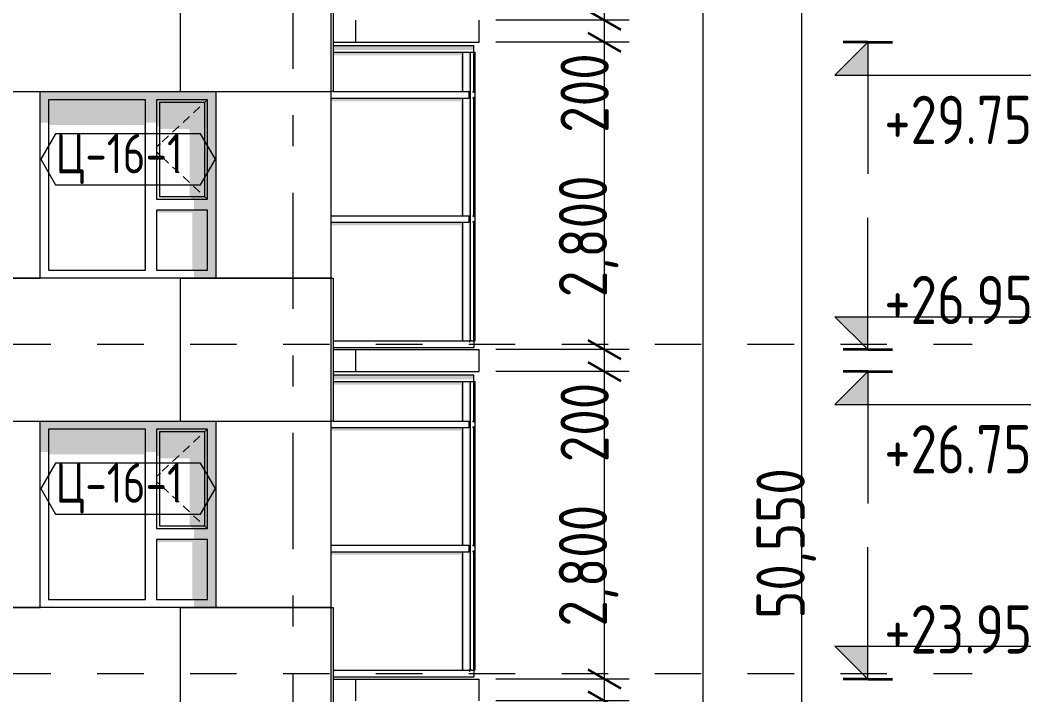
# Model space of a CAD drawing. Header units: millimetres. Extents: x 18162 to 7085488, y 72188 to 247925.
# Drawn here: x 4837456 to 4846666, y 106643 to 112787 of the extents above; entities that cross this region are included whole.
import ezdxf
from ezdxf.enums import TextEntityAlignment as Align

# ---------------------------------------------------------------- set-up
doc = ezdxf.new("R2010")
doc.units = ezdxf.units.MM
doc.header["$MEASUREMENT"] = 0
doc.linetypes.add('Dashed', pattern=[423.333333, 211.666667, -211.666667])
doc.linetypes.add('Double Dashed', pattern=[1093.611073, 529.166651, -211.666656, 141.111112, -211.666656])
for name, color, linetype in [('Archicad Windows', 7, 'Continuous'), ('Finish - Wall', 7, 'Continuous'), ('Structural - Bearing', 7, 'Continuous'), ('Structural - Grid', 7, 'Continuous')]:
    doc.layers.add(name, color=color, linetype=linetype)
doc.styles.add('GENERATED_STYLE_3', font='', dxfattribs={"width": 0.8})
doc.styles.get('GENERATED_STYLE_3').set_extended_font_data('ISOCPEUR MON')
doc.dimstyles.new('GENERATED_STYLE__15', dxfattribs={"dimtxt": 440.00001, "dimasz": 228, "dimexe": 0.18, "dimexo": 150, "dimgap": 0, "dimtad": 1, "dimdec": 0, "dimzin": 0, "dimdsep": 46, "dimtxsty": 'GENERATED_STYLE_3', "dimblk": 'ARROWHEAD_2', "dimblk1": 'ARROWHEAD_2', "dimblk2": 'ARROWHEAD_2', "dimcen": 0.09, "dimclrd": 13, "dimclre": 13, "dimclrt": 13, "dimadec": 0, "dimazin": 0, "dimtfac": 1, "dimtdec": 4, "dimtmove": 0, "dimatfit": 3, "dimfxl": 1, "dimtolj": 1, "dimtzin": 0, "dimarcsym": 0})

# ---------------------------------------------------------------- blocks, each defined once
blk = doc.blocks.new('*X1810', base_point=(4860813, 82836.7))
at = {"layer": 'Structural - Bearing', "color": 8, "linetype": 'Continuous', "lineweight": 13}
for p, q in [((4837313, 106736.7), (4837313, 104436.7)), ((4838913, 106736.7), (4838913, 106136.7)), ((4834113, 106586.7), (4834113, 106556.7)), ((4835713, 106586.7), (4835713, 106556.7)), ((4837009, 106136.7), (4837313, 106136.7)), ((4837313, 106136.7), (4837639.5, 106136.7)), ((4839239.5, 106136.7), (4840013, 106136.7)), ((4840013, 106136.7), (4840289.5, 106136.7)), ((4837313, 104436.7), (4837009, 104436.7)), ((4837009, 104436.7), (4837313, 104436.7)), ((4837313, 104436.7), (4837639.5, 104436.7)), ((4837313, 104436.7), (4837313, 103836.7)), ((4837639.5, 104436.7), (4837313, 104436.7)), ((4838913, 104436.7), (4840013, 104436.7)), ((4838913, 104436.7), (4838913, 103836.7)), ((4840013, 104436.7), (4839239.5, 104436.7)), ((4840289.5, 104436.7), (4840013, 104436.7)), ((4840013, 104436.7), (4840289.5, 104436.7)), ((4834113, 103806.7), (4834113, 103786.7)), ((4835713, 103806.7), (4835713, 103786.7)), ((4837313, 103836.7), (4837313, 103736.7)), ((4838913, 103836.7), (4838913, 103736.7))]:
    blk.add_line(p, q, dxfattribs=at)
blk = doc.blocks.new('*X1819', base_point=(4860813, 82836.7))
at = {"layer": 'Structural - Bearing', "color": 8, "linetype": 'Continuous', "lineweight": 13}
for p, q in [((4837313, 109736.7), (4837313, 107436.7)), ((4838913, 109736.7), (4838913, 109136.7)), ((4834113, 109586.7), (4834113, 109556.7)), ((4835713, 109586.7), (4835713, 109556.7)), ((4837009, 109136.7), (4837313, 109136.7)), ((4837313, 109136.7), (4837639.5, 109136.7)), ((4839239.5, 109136.7), (4840013, 109136.7)), ((4840013, 109136.7), (4840289.5, 109136.7)), ((4837313, 107436.7), (4837009, 107436.7)), ((4837009, 107436.7), (4837313, 107436.7)), ((4837313, 107436.7), (4837639.5, 107436.7)), ((4837313, 107436.7), (4837313, 106836.7)), ((4837639.5, 107436.7), (4837313, 107436.7)), ((4838913, 107436.7), (4840013, 107436.7)), ((4838913, 107436.7), (4838913, 106836.7)), ((4840013, 107436.7), (4839239.5, 107436.7)), ((4840289.5, 107436.7), (4840013, 107436.7)), ((4840013, 107436.7), (4840289.5, 107436.7)), ((4837313, 106836.7), (4837313, 106736.7)), ((4838913, 106836.7), (4838913, 106736.7)), ((4834113, 106806.7), (4834113, 106786.7)), ((4835713, 106806.7), (4835713, 106786.7))]:
    blk.add_line(p, q, dxfattribs=at)
blk = doc.blocks.new('*X1821', base_point=(4860813, 82836.7))
at = {"layer": 'Structural - Bearing', "color": 7, "linetype": 'Continuous', "lineweight": 9}
blk.add_line((4840513, 106786.7), (4840513, 106586.7), dxfattribs=at)
blk = doc.blocks.new('*X1866', base_point=(4860813, 82836.7))
at = {"layer": 'Structural - Bearing', "color": 8, "linetype": 'Continuous', "lineweight": 13}
for p, q in [((4837313, 112736.7), (4837313, 110436.7)), ((4838913, 112736.7), (4838913, 112136.7)), ((4834113, 112586.7), (4834113, 112556.7)), ((4835713, 112586.7), (4835713, 112556.7)), ((4837009, 112136.7), (4837313, 112136.7)), ((4837313, 112136.7), (4837639.5, 112136.7)), ((4839239.5, 112136.7), (4840013, 112136.7)), ((4840013, 112136.7), (4840289.5, 112136.7)), ((4837313, 110436.7), (4837009, 110436.7)), ((4837009, 110436.7), (4837313, 110436.7)), ((4837313, 110436.7), (4837639.5, 110436.7)), ((4837313, 110436.7), (4837313, 109836.7)), ((4837639.5, 110436.7), (4837313, 110436.7)), ((4838913, 110436.7), (4840013, 110436.7)), ((4838913, 110436.7), (4838913, 109836.7)), ((4840013, 110436.7), (4839239.5, 110436.7)), ((4840289.5, 110436.7), (4840013, 110436.7)), ((4840013, 110436.7), (4840289.5, 110436.7)), ((4834113, 109806.7), (4834113, 109786.7)), ((4835713, 109806.7), (4835713, 109786.7)), ((4837313, 109836.7), (4837313, 109736.7)), ((4838913, 109836.7), (4838913, 109736.7))]:
    blk.add_line(p, q, dxfattribs=at)
blk = doc.blocks.new('*X1868', base_point=(4860813, 82836.7))
at = {"layer": 'Structural - Bearing', "color": 7, "linetype": 'Continuous', "lineweight": 9}
blk.add_line((4840513, 109786.7), (4840513, 109586.7), dxfattribs=at)
blk = doc.blocks.new('*X1876', base_point=(4860813, 82836.7))
at = {"layer": 'Structural - Bearing', "color": 8, "linetype": 'Continuous', "lineweight": 13}
for p, q in [((4837313, 115736.7), (4837313, 113436.7)), ((4838913, 115736.7), (4838913, 115136.7)), ((4834113, 115586.7), (4834113, 115556.7)), ((4835713, 115586.7), (4835713, 115556.7)), ((4837009, 115136.7), (4837313, 115136.7)), ((4837313, 115136.7), (4837639.5, 115136.7)), ((4839239.5, 115136.7), (4840013, 115136.7)), ((4840013, 115136.7), (4840289.5, 115136.7)), ((4837313, 113436.7), (4837009, 113436.7)), ((4837009, 113436.7), (4837313, 113436.7)), ((4837313, 113436.7), (4837639.5, 113436.7)), ((4837313, 113436.7), (4837313, 112836.7)), ((4837639.5, 113436.7), (4837313, 113436.7)), ((4838913, 113436.7), (4840013, 113436.7)), ((4838913, 113436.7), (4838913, 112836.7)), ((4840013, 113436.7), (4839239.5, 113436.7)), ((4840289.5, 113436.7), (4840013, 113436.7)), ((4840013, 113436.7), (4840289.5, 113436.7)), ((4837313, 112836.7), (4837313, 112736.7)), ((4838913, 112836.7), (4838913, 112736.7)), ((4834113, 112806.7), (4834113, 112786.7)), ((4835713, 112806.7), (4835713, 112786.7))]:
    blk.add_line(p, q, dxfattribs=at)
blk = doc.blocks.new('*X1879', base_point=(4860813, 82836.7))
at = {"layer": 'Structural - Bearing', "color": 7, "linetype": 'Continuous', "lineweight": 9}
blk.add_line((4840513, 112786.7), (4840513, 112586.7), dxfattribs=at)
blk = doc.blocks.new('*X1881', base_point=(4860813, 82836.7))
at = {"layer": 'Structural - Bearing', "color": 7, "linetype": 'Continuous', "lineweight": 9}
blk.add_line((4840309.5, 112136.7), (4840289.5, 112136.7), dxfattribs=at)
blk = doc.blocks.new('*X1991', base_point=(4860813, 82836.7))
at = {"layer": 'Structural - Bearing', "color": 7, "linetype": 'Continuous', "lineweight": 9}
blk.add_line((4840309.5, 109136.7), (4840289.5, 109136.7), dxfattribs=at)
blk = doc.blocks.new('*D2068', base_point=(4860813, 82836.7))
at = {"color": 12, "linetype": 'Continuous', "lineweight": 35}
for p, q in [((4842630.2, 106673.3), (4842930.2, 106500.1)), ((4842630.2, 103873.3), (4842930.2, 103700.1))]:
    blk.add_line(p, q, dxfattribs=at)
at = {"color": 13, "linetype": 'Continuous', "lineweight": 13}
for p, q in [((4843005.2, 106586.7), (4841789.5, 106586.7)), ((4842780.2, 103786.7), (4842780.2, 106586.7)), ((4843005.2, 103786.7), (4841789.5, 103786.7))]:
    blk.add_line(p, q, dxfattribs=at)
at = {"color": 13, "lineweight": 13, "char_height": 440, "attachment_point": 7, "rotation": 90, "style": 'GENERATED_STYLE_3'}
for s, insert in [('\\A1;{\\pql;\\fISOCPEUR MON|b0|i0|c0|p0;\\W0.800000;200}', (4842819.9, 105762.3)), ('\\A1;{\\pql;\\fISOCPEUR MON|b0|i0|c0|p0;\\W0.800000;2,800}', (4842907.8, 104264.5))]:
    blk.add_mtext(s, dxfattribs=dict(at, insert=insert))
blk = doc.blocks.new('ARROWHEAD_2')
at = {"color": 0, "linetype": 'Continuous', "lineweight": 0}
for p, q in [((-0.378, -0.655), (0.378, 0.655)), ((0, 0), (-1, 0))]:
    blk.add_line(p, q, dxfattribs=at)
blk = doc.blocks.new('*D2069', base_point=(4860813, 82836.7))
at = {"color": 12, "linetype": 'Continuous', "lineweight": 35}
for p, q in [((4842630.2, 106873.3), (4842930.2, 106700.1)), ((4842630.2, 106673.3), (4842930.2, 106500.1))]:
    blk.add_line(p, q, dxfattribs=at)
at = {"color": 13, "linetype": 'Continuous', "lineweight": 13}
for p, q in [((4843005.2, 106786.7), (4841789.5, 106786.7)), ((4842780.2, 106586.7), (4842780.2, 106786.7)), ((4843005.2, 106586.7), (4841789.5, 106586.7))]:
    blk.add_line(p, q, dxfattribs=at)
blk = doc.blocks.new('*D2070', base_point=(4860813, 82836.7))
at = {"color": 12, "linetype": 'Continuous', "lineweight": 35}
for p, q in [((4842630.2, 109673.3), (4842930.2, 109500.1)), ((4842630.2, 106873.3), (4842930.2, 106700.1))]:
    blk.add_line(p, q, dxfattribs=at)
at = {"color": 13, "linetype": 'Continuous', "lineweight": 13}
for p, q in [((4843005.2, 109586.7), (4841789.5, 109586.7)), ((4842780.2, 106786.7), (4842780.2, 109586.7)), ((4843005.2, 106786.7), (4841789.5, 106786.7))]:
    blk.add_line(p, q, dxfattribs=at)
at = {"color": 13, "lineweight": 13, "char_height": 440, "attachment_point": 7, "rotation": 90, "style": 'GENERATED_STYLE_3'}
for s, insert in [('\\A1;{\\pql;\\fISOCPEUR MON|b0|i0|c0|p0;\\W0.800000;200}', (4842819.9, 108762.3)), ('\\A1;{\\pql;\\fISOCPEUR MON|b0|i0|c0|p0;\\W0.800000;2,800}', (4842907.8, 107264.5))]:
    blk.add_mtext(s, dxfattribs=dict(at, insert=insert))
blk = doc.blocks.new('*D2071', base_point=(4860813, 82836.7))
at = {"color": 13, "linetype": 'Continuous', "lineweight": 13}
for p, q in [((4843005.2, 109786.7), (4841789.5, 109786.7)), ((4842780.2, 109586.7), (4842780.2, 109786.7)), ((4843005.2, 109586.7), (4841789.5, 109586.7))]:
    blk.add_line(p, q, dxfattribs=at)
at = {"color": 12, "linetype": 'Continuous', "lineweight": 35}
for p, q in [((4842630.2, 109873.3), (4842930.2, 109700.1)), ((4842630.2, 109673.3), (4842930.2, 109500.1))]:
    blk.add_line(p, q, dxfattribs=at)
blk = doc.blocks.new('*D2072', base_point=(4860813, 82836.7))
at = {"color": 12, "linetype": 'Continuous', "lineweight": 35}
for p, q in [((4842630.2, 112673.3), (4842930.2, 112500.1)), ((4842630.2, 109873.3), (4842930.2, 109700.1))]:
    blk.add_line(p, q, dxfattribs=at)
at = {"color": 13, "linetype": 'Continuous', "lineweight": 13}
for p, q in [((4843005.2, 112586.7), (4841789.5, 112586.7)), ((4842780.2, 109786.7), (4842780.2, 112586.7)), ((4843005.2, 109786.7), (4841789.5, 109786.7))]:
    blk.add_line(p, q, dxfattribs=at)
at = {"color": 13, "lineweight": 13, "char_height": 440, "attachment_point": 7, "rotation": 90, "style": 'GENERATED_STYLE_3'}
for s, insert in [('\\A1;{\\pql;\\fISOCPEUR MON|b0|i0|c0|p0;\\W0.800000;200}', (4842819.9, 111762.3)), ('\\A1;{\\pql;\\fISOCPEUR MON|b0|i0|c0|p0;\\W0.800000;2,800}', (4842907.8, 110264.5))]:
    blk.add_mtext(s, dxfattribs=dict(at, insert=insert))
blk = doc.blocks.new('*D2073', base_point=(4860813, 82836.7))
at = {"color": 12, "linetype": 'Continuous', "lineweight": 35}
for p, q in [((4842630.2, 112873.3), (4842930.2, 112700.1)), ((4842630.2, 112673.3), (4842930.2, 112500.1))]:
    blk.add_line(p, q, dxfattribs=at)
at = {"color": 13, "linetype": 'Continuous', "lineweight": 13}
for p, q in [((4843005.2, 112786.7), (4841789.5, 112786.7)), ((4842780.2, 112586.7), (4842780.2, 112786.7)), ((4843005.2, 112586.7), (4841789.5, 112586.7))]:
    blk.add_line(p, q, dxfattribs=at)
blk = doc.blocks.new('*D2074', base_point=(4860813, 82836.7))
at = {"color": 13, "linetype": 'Continuous', "lineweight": 13}
for p, q in [((4843005.2, 115586.7), (4841789.5, 115586.7)), ((4842780.2, 112786.7), (4842780.2, 115586.7)), ((4843005.2, 112786.7), (4841789.5, 112786.7))]:
    blk.add_line(p, q, dxfattribs=at)
at = {"color": 12, "linetype": 'Continuous', "lineweight": 35}
for p, q in [((4842630.2, 115673.3), (4842930.2, 115500.1)), ((4842630.2, 112873.3), (4842930.2, 112700.1))]:
    blk.add_line(p, q, dxfattribs=at)
at = {"color": 13, "lineweight": 13, "char_height": 440, "attachment_point": 7, "rotation": 90, "style": 'GENERATED_STYLE_3'}
for s, insert in [('\\A1;{\\pql;\\fISOCPEUR MON|b0|i0|c0|p0;\\W0.800000;200}', (4842819.9, 114762.3)), ('\\A1;{\\pql;\\fISOCPEUR MON|b0|i0|c0|p0;\\W0.800000;2,800}', (4842907.8, 113264.5))]:
    blk.add_mtext(s, dxfattribs=dict(at, insert=insert))
blk = doc.blocks.new('*D2088', base_point=(4860813, 82836.7))
at = {"color": 12, "linetype": 'Continuous', "lineweight": 35}
for p, q in [((4843530.5, 121673.3), (4843830.5, 121500.1)), ((4843530.5, 88873.3), (4843830.5, 88700.1))]:
    blk.add_line(p, q, dxfattribs=at)
at = {"color": 13, "linetype": 'Continuous', "lineweight": 13}
for p, q in [((4843905.5, 121586.7), (4840559.9, 121586.7)), ((4843680.5, 88786.7), (4843680.5, 121586.7)), ((4843905.5, 88786.7), (4840640.2, 88786.7)), ((4843680.5, 88586.7), (4843680.5, 88786.7))]:
    blk.add_line(p, q, dxfattribs=at)
at = {"color": 13, "lineweight": 13, "char_height": 440, "attachment_point": 7, "rotation": 90, "style": 'GENERATED_STYLE_3'}
for s, insert in [('\\A1;{\\pql;\\fISOCPEUR MON|b0|i0|c0|p0;\\W0.800000;200}', (4843720.2, 120762.3)), ('\\A1;{\\pql;\\fISOCPEUR MON|b0|i0|c0|p0;\\W0.800000;32,800}', (4843808, 104141.6))]:
    blk.add_mtext(s, dxfattribs=dict(at, insert=insert))
blk = doc.blocks.new('*D2093', base_point=(4860813, 82836.7))
at = {"color": 13, "linetype": 'Continuous', "lineweight": 13}
for p, q in [((4844580.9, 82736.7), (4844580.9, 133286.7)), ((4844805.9, 82736.7), (4840439.5, 82736.7)), ((4844580.9, 82536.7), (4844580.9, 82736.7)), ((4844805.9, 82536.7), (4844355.9, 82536.7)), ((4844580.9, 82390), (4844580.9, 82536.7))]:
    blk.add_line(p, q, dxfattribs=at)
at = {"color": 12, "linetype": 'Continuous', "lineweight": 35}
for p, q in [((4844430.9, 82823.3), (4844730.9, 82650.1)), ((4844430.9, 82623.3), (4844730.9, 82450.1))]:
    blk.add_line(p, q, dxfattribs=at)
at = {"color": 13, "lineweight": 13, "insert": (4844620.6, 81712.3), "char_height": 440, "attachment_point": 7, "rotation": 90, "style": 'GENERATED_STYLE_3'}
blk.add_mtext('\\A1;{\\pql;\\fISOCPEUR MON|b0|i0|c0|p0;\\W0.800000;200}', dxfattribs=at)
blk = doc.blocks.new('*D2094', base_point=(4860813, 82836.7))
at = {"color": 12, "linetype": 'Continuous', "lineweight": 35}
for p, q in [((4844730.9, 133200.1), (4844430.9, 133373.3)), ((4844430.9, 82823.3), (4844730.9, 82650.1))]:
    blk.add_line(p, q, dxfattribs=at)
at = {"color": 13, "linetype": 'Continuous', "lineweight": 13}
for p, q in [((4844580.9, 133286.7), (4844580.9, 133433.4)), ((4844805.9, 133286.7), (4829939.5, 133286.7)), ((4844580.9, 82736.7), (4844580.9, 133286.7))]:
    blk.add_line(p, q, dxfattribs=at)
at = {"color": 13, "lineweight": 13, "insert": (4844708.4, 107335.5), "char_height": 440, "attachment_point": 7, "rotation": 90, "style": 'GENERATED_STYLE_3'}
blk.add_mtext('\\A1;{\\pql;\\fISOCPEUR MON|b0|i0|c0|p0;\\W0.800000;50,550}', dxfattribs=at)
blk = doc.blocks.new('Label_29_3', base_point=(4838439.5, 108286.7))
at = {"color": 13, "linetype": 'Continuous', "lineweight": 13, "flags": 128}
blk.add_lwpolyline([(4837644.4, 108520.9), (4837778.5, 108288.7), (4839100.6, 108288.7), (4839234.7, 108520.9), (4839100.6, 108753.2), (4837778.5, 108753.2)], close=True, dxfattribs=at)
at = {"color": 13, "lineweight": 13, "insert": (4837778.5, 108752.5), "char_height": 360, "attachment_point": 1, "style": 'GENERATED_STYLE_3'}
blk.add_mtext('\\A1;{\\pql;\\pt0,253000;\\fISOCPEUR MON|b0|i0|c0|p0;\\W0.800000;Ц-16-1\\fISOCPEUR MON|b0|i0|c0|p0;\\W0.800000;\\A1{\\H.66x;\\S^  ;}\\fISOCPEUR MON|b0|i0|c0|p0;\\W0.800000;\\fISOCPEUR MON|b0|i0|c0|p0;\\W0.800000;\\A1{\\H.66x;\\S^  ;}\\fISOCPEUR MON|b0|i0|c0|p0;\\W0.800000; \\fISOCPEUR MON|b0|i0|c0|p0;\\W0.800000;\\fISOCPEUR MON|b0|i0|c0|p0;\\W0.800000;\\fISOCPEUR MON|b0|i0|c0|p0;\\W0.800000;\\fISOCPEUR MON|b0|i0|c0|p0;\\W0.800000;\\fISOCPEUR MON|b0|i0|c0|p0;\\W0.800000;\\fISOCPEUR MON|b0|i0|c0|p0;\\W0.800000;\\fISOCPEUR MON|b0|i0|c0|p0;\\W0.800000;\\fISOCPEUR MON|b0|i0|c0|p0;\\W0.800000;\\fISOCPEUR MON|b0|i0|c0|p0;\\W0.800000;\\fISOCPEUR MON|b0|i0|c0|p0;\\W0.800000;\\fISOCPEUR MON|b0|i0|c0|p0;\\W0.800000;\\fISOCPEUR MON|b0|i0|c0|p0;\\W0.800000;\\fISOCPEUR MON|b0|i0|c0|p0;\\W0.800000;\\fISOCPEUR MON|b0|i0|c0|p0;\\W0.800000;\\fISOCPEUR MON|b0|i0|c0|p0;\\W0.800000;\\fISOCPEUR MON|b0|i0|c0|p0;\\W0.800000;\\fISOCPEUR MON|b0|i0|c0|p0;\\W0.800000;\\fISOCPEUR MON|b0|i0|c0|p0;\\W0.800000;\\fISOCPEUR MON|b0|i0|c0|p0;\\W0.800000;\\fISOCPEUR MON|b0|i0|c0|p0;\\W0.800000;\\fISOCPEUR MON|b0|i0|c0|p0;\\W0.800000;\\fISOCPEUR MON|b0|i0|c0|p0;\\W0.800000;\\fISOCPEUR MON|b0|i0|c0|p0;\\W0.800000;\\fISOCPEUR MON|b0|i0|c0|p0;\\W0.800000;\\fISOCPEUR MON|b0|i0|c0|p0;\\W0.800000;\\fISOCPEUR MON|b0|i0|c0|p0;\\W0.800000;\\fISOCPEUR MON|b0|i0|c0|p0;\\W0.800000;\\fISOCPEUR MON|b0|i0|c0|p0;\\W0.800000;\\fISOCPEUR MON|b0|i0|c0|p0;\\W0.800000;\\fISOCPEUR MON|b0|i0|c0|p0;\\W0.800000;\\fISOCPEUR MON|b0|i0|c0|p0;\\W0.800000;\\fISOCPEUR MON|b0|i0|c0|p0;\\W0.800000;\\fISOCPEUR MON|b0|i0|c0|p0;\\W0.800000;\\fISOCPEUR MON|b0|i0|c0|p0;\\W0.800000;\\fISOCPEUR MON|b0|i0|c0|p0;\\W0.800000;\\fISOCPEUR MON|b0|i0|c0|p0;\\W0.800000;\\fISOCPEUR MON|b0|i0|c0|p0;\\W0.800000;\\fISOCPEUR MON|b0|i0|c0|p0;\\W0.800000;\\fISOCPEUR MON|b0|i0|c0|p0;\\W0.800000;\\fISOCPEUR MON|b0|i0|c0|p0;\\W0.800000;\\fISOCPEUR MON|b0|i0|c0|p0;\\W0.800000;\\fISOCPEUR MON|b0|i0|c0|p0;\\W0.800000;\\fISOCPEUR MON|b0|i0|c0|p0;\\W0.800000;}', dxfattribs=at)
blk = doc.blocks.new('Label_39_3', base_point=(4838439.5, 111286.7))
at = {"color": 13, "linetype": 'Continuous', "lineweight": 13, "flags": 128}
blk.add_lwpolyline([(4837644.4, 111520.9), (4837778.5, 111288.7), (4839100.6, 111288.7), (4839234.7, 111520.9), (4839100.6, 111753.2), (4837778.5, 111753.2)], close=True, dxfattribs=at)
at = {"color": 13, "lineweight": 13, "insert": (4837778.5, 111752.5), "char_height": 360, "attachment_point": 1, "style": 'GENERATED_STYLE_3'}
blk.add_mtext('\\A1;{\\pql;\\pt0,253000;\\fISOCPEUR MON|b0|i0|c0|p0;\\W0.800000;Ц-16-1\\fISOCPEUR MON|b0|i0|c0|p0;\\W0.800000;\\A1{\\H.66x;\\S^  ;}\\fISOCPEUR MON|b0|i0|c0|p0;\\W0.800000;\\fISOCPEUR MON|b0|i0|c0|p0;\\W0.800000;\\A1{\\H.66x;\\S^  ;}\\fISOCPEUR MON|b0|i0|c0|p0;\\W0.800000; \\fISOCPEUR MON|b0|i0|c0|p0;\\W0.800000;\\fISOCPEUR MON|b0|i0|c0|p0;\\W0.800000;\\fISOCPEUR MON|b0|i0|c0|p0;\\W0.800000;\\fISOCPEUR MON|b0|i0|c0|p0;\\W0.800000;\\fISOCPEUR MON|b0|i0|c0|p0;\\W0.800000;\\fISOCPEUR MON|b0|i0|c0|p0;\\W0.800000;\\fISOCPEUR MON|b0|i0|c0|p0;\\W0.800000;\\fISOCPEUR MON|b0|i0|c0|p0;\\W0.800000;\\fISOCPEUR MON|b0|i0|c0|p0;\\W0.800000;\\fISOCPEUR MON|b0|i0|c0|p0;\\W0.800000;\\fISOCPEUR MON|b0|i0|c0|p0;\\W0.800000;\\fISOCPEUR MON|b0|i0|c0|p0;\\W0.800000;\\fISOCPEUR MON|b0|i0|c0|p0;\\W0.800000;\\fISOCPEUR MON|b0|i0|c0|p0;\\W0.800000;\\fISOCPEUR MON|b0|i0|c0|p0;\\W0.800000;\\fISOCPEUR MON|b0|i0|c0|p0;\\W0.800000;\\fISOCPEUR MON|b0|i0|c0|p0;\\W0.800000;\\fISOCPEUR MON|b0|i0|c0|p0;\\W0.800000;\\fISOCPEUR MON|b0|i0|c0|p0;\\W0.800000;\\fISOCPEUR MON|b0|i0|c0|p0;\\W0.800000;\\fISOCPEUR MON|b0|i0|c0|p0;\\W0.800000;\\fISOCPEUR MON|b0|i0|c0|p0;\\W0.800000;\\fISOCPEUR MON|b0|i0|c0|p0;\\W0.800000;\\fISOCPEUR MON|b0|i0|c0|p0;\\W0.800000;\\fISOCPEUR MON|b0|i0|c0|p0;\\W0.800000;\\fISOCPEUR MON|b0|i0|c0|p0;\\W0.800000;\\fISOCPEUR MON|b0|i0|c0|p0;\\W0.800000;\\fISOCPEUR MON|b0|i0|c0|p0;\\W0.800000;\\fISOCPEUR MON|b0|i0|c0|p0;\\W0.800000;\\fISOCPEUR MON|b0|i0|c0|p0;\\W0.800000;\\fISOCPEUR MON|b0|i0|c0|p0;\\W0.800000;\\fISOCPEUR MON|b0|i0|c0|p0;\\W0.800000;\\fISOCPEUR MON|b0|i0|c0|p0;\\W0.800000;\\fISOCPEUR MON|b0|i0|c0|p0;\\W0.800000;\\fISOCPEUR MON|b0|i0|c0|p0;\\W0.800000;\\fISOCPEUR MON|b0|i0|c0|p0;\\W0.800000;\\fISOCPEUR MON|b0|i0|c0|p0;\\W0.800000;\\fISOCPEUR MON|b0|i0|c0|p0;\\W0.800000;\\fISOCPEUR MON|b0|i0|c0|p0;\\W0.800000;\\fISOCPEUR MON|b0|i0|c0|p0;\\W0.800000;\\fISOCPEUR MON|b0|i0|c0|p0;\\W0.800000;\\fISOCPEUR MON|b0|i0|c0|p0;\\W0.800000;\\fISOCPEUR MON|b0|i0|c0|p0;\\W0.800000;}', dxfattribs=at)
blk = doc.blocks.new('Standard grid marker[373]_3', base_point=(4839939.5, 142836.7))
at = {"layer": 'Structural - Grid', "color": 13, "linetype": 'Double Dashed', "lineweight": 13, "ltscale": 2}
blk.add_line((4839939.5, 141836.7), (4839939.5, 80336.7), dxfattribs=at)
at = {"layer": 'Structural - Grid', "color": 13, "lineweight": 13, "style": 'GENERATED_STYLE_3'}
blk.add_attdef('AC_MarkerText_1', text='', height=500, rotation=360, dxfattribs=at).set_placement((4839939.5, 78986.7), align=Align.TOP_CENTER)

msp = doc.modelspace()

# ---------------------------------------------------------------- hatches: boundary and pattern name
at = {"linetype": 'Continuous', "lineweight": 13}
for points in [[(4845181.3, 112586.7), (4844881.3, 112286.7), (4845181.3, 112286.7)], [(4845181.3, 109786.7), (4845181.3, 110086.7), (4844881.3, 110086.7)], [(4845181.3, 109586.7), (4844881.3, 109286.7), (4845181.3, 109286.7)], [(4845181.3, 106786.7), (4845181.3, 107086.7), (4844881.3, 107086.7)]]:
    msp.add_hatch(color=13, dxfattribs=at).paths.add_polyline_path(points)
at = {"layer": 'Archicad Windows', "linetype": 'Continuous', "lineweight": 0}
for points in [[(4837639.5, 112061.7), (4837714.5, 112061.7), (4838599.5, 112061.7), (4838699.5, 112061.7), (4839164.5, 112061.7), (4839239.5, 112061.7), (4839239.5, 112136.7), (4837639.5, 112136.7)], [(4837639.5, 111853.8), (4837714.5, 111853.8), (4837714.5, 112061.7), (4837639.5, 112061.7)], [(4838599.5, 112061.7), (4837714.5, 112061.7), (4837714.5, 111832.6), (4838584.5, 111832.6), (4838584.5, 110511.7), (4838599.5, 110511.7)], [(4838599.5, 112061.7), (4838599.5, 111853.8), (4838699.5, 111853.8), (4838699.5, 112061.7)], [(4839164.5, 112061.7), (4838699.5, 112061.7), (4838699.5, 112036.7), (4838724.5, 112036.7), (4839139.5, 112036.7), (4839164.5, 112036.7)], [(4838699.5, 112036.7), (4838699.5, 111818.5), (4838724.5, 111818.5), (4838724.5, 112036.7)], [(4838724.5, 112036.7), (4838724.5, 111797.3), (4838999.5, 111797.3), (4838999.5, 111181.7), (4839139.5, 111181.7), (4839139.5, 112036.7)], [(4839139.5, 111181.7), (4839164.5, 111181.7), (4839164.5, 112036.7), (4839139.5, 112036.7)], [(4839164.5, 111156.7), (4839164.5, 111056.7), (4839164.5, 110511.7), (4839239.5, 110511.7), (4839239.5, 112061.7), (4839164.5, 112061.7)], [(4839164.5, 111181.7), (4839014.5, 111181.7), (4839014.5, 111156.7), (4839164.5, 111156.7)], [(4839164.5, 111156.7), (4839039.5, 111156.7), (4839039.5, 111056.7), (4839164.5, 111056.7)], [(4839164.5, 111056.7), (4838699.5, 111056.7), (4838699.5, 111035.5), (4839024.5, 111035.5), (4839024.5, 110511.7), (4839164.5, 110511.7)], [(4839039.5, 110436.7), (4839239.5, 110436.7), (4839239.5, 110511.7), (4839039.5, 110511.7)], [(4837639.5, 109136.7), (4837639.5, 109061.7), (4837714.5, 109061.7), (4838599.5, 109061.7), (4838699.5, 109061.7), (4839164.5, 109061.7), (4839239.5, 109061.7), (4839239.5, 109136.7)], [(4837714.5, 109061.7), (4837639.5, 109061.7), (4837639.5, 108853.8), (4837714.5, 108853.8)], [(4838599.5, 109061.7), (4837714.5, 109061.7), (4837714.5, 108832.6), (4838584.5, 108832.6), (4838584.5, 107511.7), (4838599.5, 107511.7)], [(4838599.5, 109061.7), (4838599.5, 108853.8), (4838699.5, 108853.8), (4838699.5, 109061.7)], [(4839164.5, 109061.7), (4838699.5, 109061.7), (4838699.5, 109036.7), (4838724.5, 109036.7), (4839139.5, 109036.7), (4839164.5, 109036.7)], [(4839164.5, 108156.7), (4839164.5, 108056.7), (4839164.5, 107511.7), (4839239.5, 107511.7), (4839239.5, 109061.7), (4839164.5, 109061.7)], [(4838699.5, 109036.7), (4838699.5, 108818.5), (4838724.5, 108818.5), (4838724.5, 109036.7)], [(4839139.5, 109036.7), (4838724.5, 109036.7), (4838724.5, 108797.3), (4838999.5, 108797.3), (4838999.5, 108181.7), (4839139.5, 108181.7)], [(4839139.5, 108181.7), (4839164.5, 108181.7), (4839164.5, 109036.7), (4839139.5, 109036.7)], [(4839164.5, 108181.7), (4839014.5, 108181.7), (4839014.5, 108156.7), (4839164.5, 108156.7)], [(4839164.5, 108156.7), (4839039.5, 108156.7), (4839039.5, 108056.7), (4839164.5, 108056.7)], [(4839164.5, 108056.7), (4838699.5, 108056.7), (4838699.5, 108035.5), (4839024.5, 108035.5), (4839024.5, 107511.7), (4839164.5, 107511.7)], [(4839039.5, 107436.7), (4839239.5, 107436.7), (4839239.5, 107511.7), (4839039.5, 107511.7)]]:
    msp.add_hatch(color=49, dxfattribs=at).paths.add_polyline_path(points)
at = {"layer": 'Finish - Wall', "linetype": 'Continuous', "lineweight": 0}
for points in [[(4841589.5, 112556.7), (4840309.5, 112556.7), (4840309.5, 112516), (4841589.5, 112516)], [(4840309.5, 112496.7), (4840309.5, 112468.4), (4841474.5, 112468.4), (4841474.5, 112136.7), (4841489.5, 112136.7), (4841489.5, 112496.7)], [(4841489.5, 112496.7), (4841489.5, 112489.6), (4841542.1, 112489.6), (4841542.1, 112496.7)], [(4841542.1, 112136.7), (4841547.1, 112136.7), (4841547.1, 112106.7), (4841559.5, 112106.7), (4841559.5, 112496.7), (4841542.1, 112496.7)], [(4841571.9, 112496.7), (4841576.9, 112489.6), (4841576.9, 112496.7)], [(4841576.9, 112496.7), (4841576.9, 112489.6), (4841584.5, 112489.6), (4841589.5, 112496.7)], [(4841542.1, 111006.7), (4841547.1, 111006.7), (4841547.1, 110976.7), (4841559.5, 110976.7), (4841559.5, 112106.7), (4841547.1, 112106.7), (4841547.1, 112076.7), (4841542.1, 112076.7)], [(4841576.9, 112136.7), (4841583.2, 112127.8), (4841589.5, 112124.1)], [(4841589.5, 112124.1), (4841589.5, 112136.7), (4841576.9, 112136.7)], [(4841489.5, 112076.7), (4840289.5, 112076.7), (4840289.5, 112048.4), (4841474.5, 112048.4), (4841474.5, 111006.7), (4841489.5, 111006.7)], [(4841489.5, 112076.7), (4841489.5, 112069.6), (4841542.1, 112069.6), (4841542.1, 112076.7)], [(4841589.5, 110994.1), (4841576.9, 111006.7), (4841583.2, 110997.8)], [(4841589.5, 111006.7), (4841576.9, 111006.7), (4841589.5, 110994.1)], [(4841489.5, 110946.7), (4840289.5, 110946.7), (4840289.5, 110918.4), (4841474.5, 110918.4), (4841474.5, 109866.7), (4841489.5, 109866.7)], [(4841489.5, 110946.7), (4841489.5, 110939.6), (4841542.1, 110939.6), (4841542.1, 110946.7)], [(4841542.1, 109866.7), (4841559.5, 109866.7), (4841559.5, 110976.7), (4841547.1, 110976.7), (4841547.1, 110946.7), (4841542.1, 110946.7)], [(4841547.1, 109866.7), (4841547.1, 109849.1), (4841571.9, 109866.7)], [(4841589.5, 109556.7), (4840309.5, 109556.7), (4840309.5, 109516), (4841589.5, 109516)], [(4840309.5, 109468.4), (4841474.5, 109468.4), (4841474.5, 109136.7), (4841489.5, 109136.7), (4841489.5, 109496.7), (4840309.5, 109496.7)], [(4841489.5, 109496.7), (4841489.5, 109489.6), (4841542.1, 109489.6), (4841542.1, 109496.7)], [(4841542.1, 109136.7), (4841547.1, 109136.7), (4841547.1, 109106.7), (4841559.5, 109106.7), (4841559.5, 109496.7), (4841542.1, 109496.7)], [(4841571.9, 109496.7), (4841576.9, 109489.6), (4841576.9, 109496.7)], [(4841576.9, 109496.7), (4841576.9, 109489.6), (4841584.5, 109489.6), (4841589.5, 109496.7)], [(4841489.5, 109076.7), (4840289.5, 109076.7), (4840289.5, 109048.4), (4841474.5, 109048.4), (4841474.5, 108006.7), (4841489.5, 108006.7)], [(4841489.5, 109076.7), (4841489.5, 109069.6), (4841542.1, 109069.6), (4841542.1, 109076.7)], [(4841542.1, 108006.7), (4841547.1, 108006.7), (4841547.1, 107976.7), (4841559.5, 107976.7), (4841559.5, 109106.7), (4841547.1, 109106.7), (4841547.1, 109076.7), (4841542.1, 109076.7)], [(4841589.5, 109124.1), (4841576.9, 109136.7), (4841583.2, 109127.8)], [(4841589.5, 109124.1), (4841589.5, 109136.7), (4841576.9, 109136.7)], [(4840289.5, 107946.7), (4840289.5, 107918.4), (4841474.5, 107918.4), (4841474.5, 106866.7), (4841489.5, 106866.7), (4841489.5, 107946.7)], [(4841489.5, 107946.7), (4841489.5, 107939.6), (4841542.1, 107939.6), (4841542.1, 107946.7)], [(4841542.1, 106866.7), (4841559.5, 106866.7), (4841559.5, 107976.7), (4841547.1, 107976.7), (4841547.1, 107946.7), (4841542.1, 107946.7)], [(4841589.5, 107994.1), (4841576.9, 108006.7), (4841583.2, 107997.8)], [(4841589.5, 108006.7), (4841576.9, 108006.7), (4841589.5, 107994.1)], [(4841547.1, 106866.7), (4841547.1, 106849.1), (4841571.9, 106866.7)]]:
    msp.add_hatch(color=49, dxfattribs=at).paths.add_polyline_path(points)

# ---------------------------------------------------------------- linework, layer by layer
at = {"color": 13, "linetype": 'Continuous', "lineweight": 13}
for p, q in [((4845181.3, 112586.7), (4844881.3, 112286.7)), ((4845181.3, 112586.7), (4845181.3, 111386.7)), ((4844881.3, 112286.7), (4845181.3, 112286.7)), ((4845181.3, 112286.7), (4846666.2, 112286.7)), ((4845181.3, 109786.7), (4845181.3, 110986.7)), ((4845181.3, 109786.7), (4844881.3, 110086.7)), ((4844881.3, 110086.7), (4845181.3, 110086.7)), ((4845181.3, 110086.7), (4846666.2, 110086.7)), ((4845181.3, 109586.7), (4844881.3, 109286.7)), ((4845181.3, 109586.7), (4845181.3, 108386.7)), ((4844881.3, 109286.7), (4845181.3, 109286.7)), ((4845181.3, 109286.7), (4846666.2, 109286.7)), ((4845181.3, 106786.7), (4845181.3, 107986.7)), ((4845181.3, 106786.7), (4844881.3, 107086.7)), ((4844881.3, 107086.7), (4845181.3, 107086.7)), ((4845181.3, 107086.7), (4846666.2, 107086.7))]:
    msp.add_line(p, q, dxfattribs=at)
at = {"color": 12, "linetype": 'Continuous', "lineweight": 35}
for p, q in [((4845181.3, 112586.7), (4844956.3, 112586.7)), ((4845181.3, 112586.7), (4845406.3, 112586.7)), ((4845181.3, 109786.7), (4844956.3, 109786.7)), ((4845181.3, 109786.7), (4845406.3, 109786.7)), ((4845181.3, 109586.7), (4844956.3, 109586.7)), ((4845181.3, 109586.7), (4845406.3, 109586.7)), ((4845181.3, 106786.7), (4844956.3, 106786.7)), ((4845181.3, 106786.7), (4845406.3, 106786.7))]:
    msp.add_line(p, q, dxfattribs=at)
at = {"color": 8, "linetype": 'Dashed', "lineweight": 13, "ltscale": 2}
for p, q in [((4805138.5, 109836.7), (4846132, 109836.7)), ((4805138.5, 106836.7), (4846132, 106836.7))]:
    msp.add_line(p, q, dxfattribs=at)
at = {"layer": 'Archicad Windows', "color": 7, "linetype": 'Continuous', "lineweight": 13}
for p, q in [((4837639.5, 112136.7), (4839239.5, 112136.7)), ((4837639.5, 110436.7), (4837639.5, 112136.7)), ((4839239.5, 112136.7), (4839239.5, 110436.7)), ((4839239.5, 110436.7), (4837639.5, 110436.7)), ((4837639.5, 109136.7), (4839239.5, 109136.7)), ((4837639.5, 107436.7), (4837639.5, 109136.7)), ((4839239.5, 109136.7), (4839239.5, 107436.7)), ((4839239.5, 107436.7), (4837639.5, 107436.7))]:
    msp.add_line(p, q, dxfattribs=at)
at = {"layer": 'Archicad Windows', "color": 7, "linetype": 'Continuous', "lineweight": 9}
for p, q in [((4837714.5, 112061.7), (4837714.5, 110511.7)), ((4838599.5, 112061.7), (4837714.5, 112061.7)), ((4838599.5, 110511.7), (4838599.5, 112061.7)), ((4838699.5, 112061.7), (4838699.5, 111156.7)), ((4839164.5, 112061.7), (4838699.5, 112061.7)), ((4838724.5, 112036.7), (4838724.5, 111181.7)), ((4839139.5, 112036.7), (4838724.5, 112036.7)), ((4839094.2, 111998.3), (4839035.5, 111943.9)), ((4839135.6, 112036.7), (4839130.9, 112032.3)), ((4839162.6, 112061.7), (4839135.6, 112036.7)), ((4839139.5, 111181.7), (4839139.5, 112036.7)), ((4839164.5, 111156.7), (4839164.5, 112061.7)), ((4838998.9, 111909.9), (4838940.2, 111855.5)), ((4838903.5, 111821.5), (4838844.9, 111767.1)), ((4838808.2, 111733.1), (4838749.5, 111678.7)), ((4838724.5, 111655.5), (4838699.5, 111632.4)), ((4838733.2, 111663.6), (4838724.5, 111655.5)), ((4838724.5, 111562.8), (4838699.5, 111586)), ((4838733.2, 111554.8), (4838724.5, 111562.8)), ((4838808.2, 111485.2), (4838749.5, 111539.6)), ((4838903.5, 111396.8), (4838844.9, 111451.2)), ((4838998.9, 111308.5), (4838940.2, 111362.9)), ((4839094.2, 111220.1), (4839035.5, 111274.5)), ((4838724.5, 111181.7), (4839139.5, 111181.7)), ((4839135.6, 111181.7), (4839130.9, 111186.1)), ((4839162.6, 111156.7), (4839135.6, 111181.7)), ((4838699.5, 111156.7), (4839164.5, 111156.7)), ((4838699.5, 111056.7), (4838699.5, 110511.7)), ((4839164.5, 111056.7), (4838699.5, 111056.7)), ((4839164.5, 110511.7), (4839164.5, 111056.7)), ((4837714.5, 110511.7), (4838599.5, 110511.7)), ((4838699.5, 110511.7), (4839164.5, 110511.7)), ((4837714.5, 109061.7), (4837714.5, 107511.7)), ((4838599.5, 109061.7), (4837714.5, 109061.7)), ((4838599.5, 107511.7), (4838599.5, 109061.7)), ((4838699.5, 109061.7), (4838699.5, 108156.7)), ((4839164.5, 109061.7), (4838699.5, 109061.7)), ((4839162.6, 109061.7), (4839135.6, 109036.7)), ((4839164.5, 108156.7), (4839164.5, 109061.7)), ((4838724.5, 109036.7), (4838724.5, 108181.7)), ((4839139.5, 109036.7), (4838724.5, 109036.7)), ((4839094.2, 108998.3), (4839035.5, 108943.9)), ((4839135.6, 109036.7), (4839130.9, 109032.3)), ((4839139.5, 108181.7), (4839139.5, 109036.7)), ((4838998.9, 108909.9), (4838940.2, 108855.5)), ((4838903.5, 108821.5), (4838844.9, 108767.1)), ((4838808.2, 108733.1), (4838749.5, 108678.7)), ((4838724.5, 108655.5), (4838699.5, 108632.4)), ((4838724.5, 108562.8), (4838699.5, 108586)), ((4838733.2, 108663.6), (4838724.5, 108655.5)), ((4838733.2, 108554.8), (4838724.5, 108562.8)), ((4838808.2, 108485.2), (4838749.5, 108539.6)), ((4838903.5, 108396.8), (4838844.9, 108451.2)), ((4838998.9, 108308.5), (4838940.2, 108362.9)), ((4839094.2, 108220.1), (4839035.5, 108274.5)), ((4838699.5, 108156.7), (4839164.5, 108156.7)), ((4838724.5, 108181.7), (4839139.5, 108181.7)), ((4839135.6, 108181.7), (4839130.9, 108186.1)), ((4839162.6, 108156.7), (4839135.6, 108181.7)), ((4838699.5, 108056.7), (4838699.5, 107511.7)), ((4839164.5, 108056.7), (4838699.5, 108056.7)), ((4839164.5, 107511.7), (4839164.5, 108056.7)), ((4837714.5, 107511.7), (4838599.5, 107511.7)), ((4838699.5, 107511.7), (4839164.5, 107511.7))]:
    msp.add_line(p, q, dxfattribs=at)
at = {"layer": 'Finish - Wall', "color": 7, "linetype": 'Continuous', "lineweight": 9}
for p, q in [((4840309.5, 112556.7), (4841589.5, 112556.7)), ((4841589.5, 112496.7), (4841589.5, 112556.7)), ((4840309.5, 112496.7), (4841547.1, 112496.7)), ((4841489.5, 112136.7), (4841489.5, 112496.7)), ((4841547.1, 112496.7), (4841559.5, 112496.7)), ((4841559.5, 112496.7), (4841571.9, 112496.7)), ((4841559.5, 112106.7), (4841559.5, 112496.7)), ((4841571.9, 112496.7), (4841589.5, 112496.7)), ((4841589.5, 112496.7), (4841601.9, 112496.7)), ((4841589.5, 112136.7), (4841589.5, 112496.7)), ((4841601.9, 112106.7), (4841601.9, 112496.7)), ((4840309.5, 112136.7), (4841547.1, 112136.7)), ((4841547.1, 112076.7), (4841547.1, 112136.7)), ((4841559.5, 110976.7), (4841559.5, 112106.7)), ((4841576.9, 112136.7), (4841589.5, 112136.7)), ((4841589.5, 112136.7), (4841589.5, 112124.1)), ((4841589.5, 112089.3), (4841589.5, 112076.7)), ((4841601.9, 110976.7), (4841601.9, 112106.7)), ((4840289.5, 112076.7), (4841547.1, 112076.7)), ((4841489.5, 111006.7), (4841489.5, 112076.7)), ((4841589.5, 112076.7), (4841576.9, 112076.7)), ((4841589.5, 111006.7), (4841589.5, 112076.7)), ((4840289.5, 111006.7), (4841547.1, 111006.7)), ((4841547.1, 110946.7), (4841547.1, 111006.7)), ((4841576.9, 111006.7), (4841589.5, 111006.7)), ((4841589.5, 111006.7), (4841589.5, 110994.1)), ((4840289.5, 110946.7), (4841547.1, 110946.7)), ((4841489.5, 109866.7), (4841489.5, 110946.7)), ((4841559.5, 109866.7), (4841559.5, 110976.7)), ((4841589.5, 110946.7), (4841576.9, 110946.7)), ((4841589.5, 110959.3), (4841589.5, 110946.7)), ((4841589.5, 109866.7), (4841589.5, 110946.7)), ((4841601.9, 109866.7), (4841601.9, 110976.7)), ((4840309.5, 109866.7), (4841547.1, 109866.7)), ((4840309.5, 109806.7), (4841589.5, 109806.7)), ((4841559.5, 109866.7), (4841547.1, 109866.7)), ((4841571.9, 109866.7), (4841559.5, 109866.7)), ((4841571.9, 109866.7), (4841589.5, 109866.7)), ((4841601.9, 109866.7), (4841589.5, 109866.7)), ((4841589.5, 109866.7), (4841589.5, 109806.7)), ((4840309.5, 109556.7), (4841589.5, 109556.7)), ((4841589.5, 109496.7), (4841589.5, 109556.7)), ((4840309.5, 109496.7), (4841547.1, 109496.7)), ((4841489.5, 109136.7), (4841489.5, 109496.7)), ((4841547.1, 109496.7), (4841559.5, 109496.7)), ((4841559.5, 109496.7), (4841571.9, 109496.7)), ((4841559.5, 109106.7), (4841559.5, 109496.7)), ((4841571.9, 109496.7), (4841589.5, 109496.7)), ((4841589.5, 109496.7), (4841601.9, 109496.7)), ((4841589.5, 109136.7), (4841589.5, 109496.7)), ((4841601.9, 109106.7), (4841601.9, 109496.7)), ((4840289.5, 109076.7), (4841547.1, 109076.7)), ((4840309.5, 109136.7), (4841547.1, 109136.7)), ((4841489.5, 108006.7), (4841489.5, 109076.7)), ((4841547.1, 109076.7), (4841547.1, 109136.7)), ((4841559.5, 107976.7), (4841559.5, 109106.7)), ((4841576.9, 109136.7), (4841589.5, 109136.7)), ((4841589.5, 109076.7), (4841576.9, 109076.7)), ((4841589.5, 109136.7), (4841589.5, 109124.1)), ((4841589.5, 109089.3), (4841589.5, 109076.7)), ((4841589.5, 108006.7), (4841589.5, 109076.7)), ((4841601.9, 107976.7), (4841601.9, 109106.7)), ((4840289.5, 108006.7), (4841547.1, 108006.7)), ((4840289.5, 107946.7), (4841547.1, 107946.7)), ((4841489.5, 106866.7), (4841489.5, 107946.7)), ((4841547.1, 107946.7), (4841547.1, 108006.7)), ((4841559.5, 106866.7), (4841559.5, 107976.7)), ((4841576.9, 108006.7), (4841589.5, 108006.7)), ((4841589.5, 107946.7), (4841576.9, 107946.7)), ((4841589.5, 108006.7), (4841589.5, 107994.1)), ((4841589.5, 107959.3), (4841589.5, 107946.7)), ((4841589.5, 106866.7), (4841589.5, 107946.7)), ((4841601.9, 106866.7), (4841601.9, 107976.7)), ((4840309.5, 106866.7), (4841547.1, 106866.7)), ((4841559.5, 106866.7), (4841547.1, 106866.7)), ((4841571.9, 106866.7), (4841559.5, 106866.7)), ((4841571.9, 106866.7), (4841589.5, 106866.7)), ((4841601.9, 106866.7), (4841589.5, 106866.7)), ((4841589.5, 106866.7), (4841589.5, 106806.7)), ((4840309.5, 106806.7), (4841589.5, 106806.7))]:
    msp.add_line(p, q, dxfattribs=at)
at = {"layer": 'Structural - Bearing', "color": 7, "linetype": 'Continuous', "lineweight": 13}
for p, q in [((4840289.5, 112736.7), (4840289.5, 115736.7)), ((4840309.5, 113436.7), (4840309.5, 112136.7)), ((4840289.5, 109736.7), (4840289.5, 112736.7)), ((4841639.5, 112586.7), (4841639.5, 112786.7)), ((4840309.5, 112586.7), (4841639.5, 112586.7)), ((4840309.5, 112136.7), (4840289.5, 112136.7)), ((4840289.5, 110436.7), (4840309.5, 110436.7)), ((4840309.5, 110436.7), (4840309.5, 109136.7)), ((4840309.5, 109786.7), (4841639.5, 109786.7)), ((4841639.5, 109586.7), (4841639.5, 109786.7)), ((4840289.5, 106736.7), (4840289.5, 109736.7)), ((4840309.5, 109586.7), (4841639.5, 109586.7)), ((4840309.5, 109136.7), (4840289.5, 109136.7)), ((4840289.5, 107436.7), (4840309.5, 107436.7)), ((4840309.5, 107436.7), (4840309.5, 106136.7)), ((4840309.5, 106786.7), (4841639.5, 106786.7)), ((4841639.5, 106586.7), (4841639.5, 106786.7)), ((4840289.5, 103736.7), (4840289.5, 106736.7))]:
    msp.add_line(p, q, dxfattribs=at)

# ---------------------------------------------------------------- block references
at = {"color": 12, "linetype": 'Continuous', "lineweight": 13}
for name, p in [('Label_39_3', (4838439.5, 111286.7)), ('Label_29_3', (4838439.5, 108286.7))]:
    msp.add_blockref(name, p, dxfattribs=at)
at = {"layer": 'Structural - Bearing', "lineweight": 0}
for name in ['*X1876', '*X1866', '*X1879', '*X1881', '*X1868', '*X1819', '*X1991', '*X1821', '*X1810']:
    msp.add_blockref(name, (4860813, 82836.7), dxfattribs=at)
at = {"layer": 'Structural - Grid', "color": 13, "linetype": 'Continuous', "lineweight": 13}
msp.add_blockref('Standard grid marker[373]_3', (4839939.5, 142836.7), dxfattribs=at)

# ---------------------------------------------------------------- texts
at = {"color": 13, "lineweight": 13, "char_height": 440, "attachment_point": 7, "style": 'GENERATED_STYLE_3'}
for s, insert in [('\\A1;{\\pql;\\fISOCPEUR MON|b0|i0|c0|p0;\\W0.800000;+29.75}', (4845331.3, 111658.9)), ('\\A1;{\\pql;\\fISOCPEUR MON|b0|i0|c0|p0;\\W0.800000;+26.95}', (4845331.3, 110018.9)), ('\\A1;{\\pql;\\fISOCPEUR MON|b0|i0|c0|p0;\\W0.800000;+26.75}', (4845331.3, 108658.9)), ('\\A1;{\\pql;\\fISOCPEUR MON|b0|i0|c0|p0;\\W0.800000;+23.95}', (4845331.3, 107018.9))]:
    msp.add_mtext(s, dxfattribs=dict(at, insert=insert))

# ---------------------------------------------------------------- dimensions: what is measured, and where the dimension line sits
at = {"color": 13, "linetype": 'Continuous', "lineweight": 13}
for base, p1, p2, picture, middle in [((4844580.9, 133286.7), (4840289.5, 82736.7), (4829789.5, 133286.7), '*D2094', (4844272.9, 108239.9)), ((4844580.9, 82736.7), (4844344.8, 82536.7), (4840289.5, 82736.7), '*D2093', (4844272.9, 82214.6)), ((4843680.5, 121586.7), (4840490.2, 88786.7), (4840409.9, 121586.7), '*D2088', (4843372.5, 105046.1)), ((4842780.2, 115586.7), (4841639.5, 112786.7), (4840974.5, 115586.7), '*D2074', (4842472.2, 114001.6)), ((4842780.2, 112786.7), (4841639.5, 112586.7), (4841639.5, 112786.7), '*D2073', (4842472.2, 112264.6)), ((4842780.2, 112586.7), (4840974.5, 109786.7), (4841639.5, 112586.7), '*D2072', (4842472.2, 111001.6)), ((4842780.2, 109786.7), (4840974.5, 109586.7), (4840974.5, 109786.7), '*D2071', (4842472.2, 109264.6)), ((4842780.2, 109586.7), (4840974.5, 106786.7), (4840974.5, 109586.7), '*D2070', (4842472.2, 108001.6)), ((4842780.2, 106786.7), (4840974.5, 106586.7), (4840974.5, 106786.7), '*D2069', (4842472.2, 106264.6)), ((4842780.2, 106586.7), (4840974.5, 103786.7), (4840974.5, 106586.7), '*D2068', (4842472.2, 105001.6))]:
    dim = msp.add_linear_dim(base=base, p1=p1, p2=p2, angle=90, dimstyle='GENERATED_STYLE__15', dxfattribs=at)
    dim.commit()
    dim.dimension.update_dxf_attribs({"geometry": picture, "text_midpoint": middle, "dimtype": 160, "text_rotation": 90})

doc.saveas('drawing.dxf')
